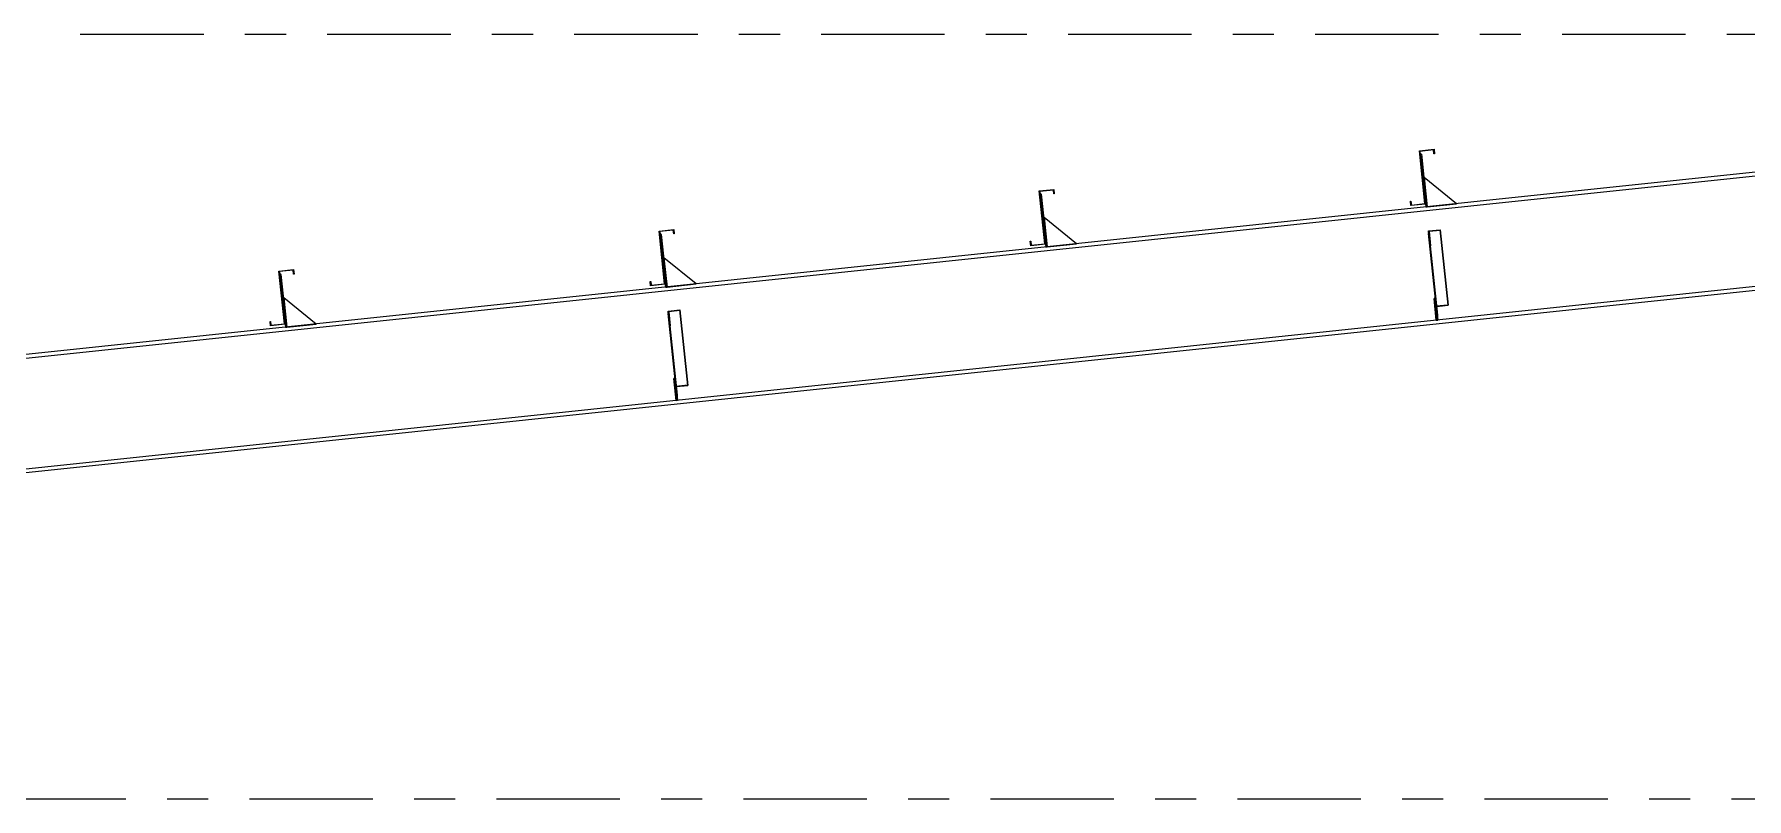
# Model space of a CAD drawing. Header units: millimetres. Extents: x -94 to 729, y -75 to 499.
# Drawn here: x 116.77 to 158.37, y 78.75 to 97.32 of the extents above; entities that cross this region are included whole.
import ezdxf

# ---------------------------------------------------------------- set-up
doc = ezdxf.new("R2010")
doc.units = ezdxf.units.MM
for name, pattern in [('XKITLINE00', [0]), ('XKITLINE02', [4, 2, -2]), ('XKITLINE03', [6, 3, -1, 1, -1])]:
    doc.linetypes.add(name, pattern=pattern)
doc.layers.add('Part', color=2, linetype='Continuous', lineweight=0)
doc.layers.add('S-grid', color=1, linetype='Continuous', lineweight=0)

# ---------------------------------------------------------------- blocks, each defined once
blk = doc.blocks.new('*A70')
at = {"layer": 'Part'}
blk.add_hatch(color=3, dxfattribs=at).paths.add_polyline_path([(132.17, 90.595), (132.454, 90.625), (132.456, 90.607), (132.186, 90.579), (132.222, 90.237), (132.208, 90.236)], flags=17)
blk = doc.blocks.new('*A71')
at = {"layer": 'Part'}
blk.add_hatch(color=3, dxfattribs=at).paths.add_polyline_path([(150.639, 92.543), (150.923, 92.573), (150.925, 92.555), (150.655, 92.527), (150.691, 92.185), (150.677, 92.184)], flags=17)
blk = doc.blocks.new('*A74')
at = {"layer": 'Part'}
blk.add_hatch(color=3, dxfattribs=at).paths.add_polyline_path([(122.718, 91.566), (123.073, 91.604), (123.084, 91.497), (123.071, 91.496), (123.061, 91.589), (122.732, 91.555), (122.867, 90.275), (122.512, 90.237), (122.5, 90.344), (122.513, 90.345), (122.523, 90.251), (122.853, 90.286)], flags=17)
blk = doc.blocks.new('*A75')
at = {"layer": 'Part'}
blk.add_hatch(color=3, dxfattribs=at).paths.add_polyline_path([(122.718, 91.566), (123.073, 91.604), (123.084, 91.497), (123.071, 91.496), (123.061, 91.589), (122.732, 91.555), (122.867, 90.275), (122.512, 90.237), (122.5, 90.344), (122.513, 90.345), (122.523, 90.251), (122.853, 90.286)], flags=17)
blk = doc.blocks.new('*A76')
at = {"layer": 'Part'}
blk.add_hatch(color=3, dxfattribs=at).paths.add_polyline_path([(131.952, 92.54), (132.307, 92.578), (132.319, 92.471), (132.306, 92.47), (132.296, 92.563), (131.966, 92.529), (132.101, 91.249), (131.746, 91.211), (131.735, 91.318), (131.748, 91.319), (131.758, 91.225), (132.087, 91.26)], flags=17)
blk = doc.blocks.new('*A77')
at = {"layer": 'Part'}
blk.add_hatch(color=3, dxfattribs=at).paths.add_polyline_path([(131.952, 92.54), (132.307, 92.578), (132.319, 92.471), (132.306, 92.47), (132.296, 92.563), (131.966, 92.529), (132.101, 91.249), (131.746, 91.211), (131.735, 91.318), (131.748, 91.319), (131.758, 91.225), (132.087, 91.26)], flags=17)
blk = doc.blocks.new('*A78')
at = {"layer": 'Part'}
blk.add_hatch(color=3, dxfattribs=at).paths.add_polyline_path([(141.187, 93.514), (141.542, 93.552), (141.553, 93.445), (141.54, 93.444), (141.53, 93.537), (141.201, 93.503), (141.336, 92.223), (140.981, 92.185), (140.969, 92.292), (140.982, 92.293), (140.992, 92.199), (141.322, 92.234)], flags=17)
blk = doc.blocks.new('*A79')
at = {"layer": 'Part'}
blk.add_hatch(color=3, dxfattribs=at).paths.add_polyline_path([(141.187, 93.514), (141.542, 93.552), (141.553, 93.445), (141.54, 93.444), (141.53, 93.537), (141.201, 93.503), (141.336, 92.223), (140.981, 92.185), (140.969, 92.292), (140.982, 92.293), (140.992, 92.199), (141.322, 92.234)], flags=17)
blk = doc.blocks.new('*A80')
at = {"layer": 'Part'}
blk.add_hatch(color=3, dxfattribs=at).paths.add_polyline_path([(150.421, 94.488), (150.776, 94.526), (150.788, 94.419), (150.775, 94.418), (150.765, 94.511), (150.435, 94.477), (150.57, 93.197), (150.215, 93.159), (150.204, 93.266), (150.217, 93.267), (150.227, 93.173), (150.556, 93.208)], flags=17)
blk = doc.blocks.new('*A81')
at = {"layer": 'Part'}
blk.add_hatch(color=3, dxfattribs=at).paths.add_polyline_path([(150.421, 94.488), (150.776, 94.526), (150.788, 94.419), (150.775, 94.418), (150.765, 94.511), (150.435, 94.477), (150.57, 93.197), (150.215, 93.159), (150.204, 93.266), (150.217, 93.267), (150.227, 93.173), (150.556, 93.208)], flags=17)
blk = doc.blocks.new('*A549')
at = {"layer": 'S-grid', "color": 1, "linetype": 'XKITLINE03', "lineweight": 0}
blk.add_line((117.889, 97.321), (262.825, 97.321), dxfattribs=at)
blk = doc.blocks.new('*A550')
at = {"layer": 'S-grid', "color": 1, "linetype": 'XKITLINE03', "lineweight": 0}
blk.add_line((-10, 78.75), (433.443, 78.75), dxfattribs=at)
blk = doc.blocks.new('*A598')
at = {"layer": 'Part', "color": 2, "linetype": 'XKITLINE00', "lineweight": 0}
for p, q in [((160.358, 94.157), (98.1, 87.59)), ((160.367, 94.065), (98.11, 87.498)), ((160.365, 94.086), (160.367, 94.065)), ((160.648, 91.408), (104.979, 85.536)), ((160.657, 91.316), (104.989, 85.444)), ((160.648, 91.408), (160.657, 91.316)), ((104.695, 85.506), (98.39, 84.841)), ((104.705, 85.414), (98.4, 84.749))]:
    blk.add_line(p, q, dxfattribs=at)
at = {"layer": 'Part', "color": 7, "linetype": 'XKITLINE02', "lineweight": 0}
for p, q in [((160.358, 94.157), (160.365, 94.086)), ((160.367, 94.065), (160.648, 91.408)), ((98.1, 87.59), (98.4, 84.749)), ((104.979, 85.536), (104.695, 85.506)), ((104.989, 85.444), (104.705, 85.414))]:
    blk.add_line(p, q, dxfattribs=at)
blk = doc.blocks.new('*A831')
at = {"layer": 'Part', "color": 2, "linetype": 'XKITLINE00', "lineweight": 0}
for p, q in [((150.421, 94.488), (150.776, 94.526)), ((150.556, 93.208), (150.421, 94.488)), ((150.765, 94.511), (150.435, 94.477)), ((150.435, 94.477), (150.57, 93.197)), ((150.775, 94.418), (150.765, 94.511)), ((150.776, 94.526), (150.788, 94.419)), ((150.788, 94.419), (150.775, 94.418)), ((150.204, 93.266), (150.217, 93.267)), ((150.215, 93.159), (150.204, 93.266)), ((150.57, 93.197), (150.215, 93.159)), ((150.217, 93.267), (150.227, 93.173)), ((150.227, 93.173), (150.556, 93.208))]:
    blk.add_line(p, q, dxfattribs=at)
blk = doc.blocks.new('*A841')
at = {"layer": 'Part', "color": 2, "linetype": 'XKITLINE00', "lineweight": 0}
for p, q in [((132.17, 90.595), (132.454, 90.625)), ((132.208, 90.236), (132.17, 90.595)), ((132.456, 90.607), (132.186, 90.579)), ((132.186, 90.579), (132.222, 90.237)), ((132.454, 90.625), (132.648, 88.791)), ((132.222, 90.237), (132.208, 90.236)), ((132.208, 90.236), (132.366, 88.739)), ((132.4, 88.55), (132.222, 90.237)), ((132.378, 88.763), (132.648, 88.791)), ((132.386, 88.548), (132.4, 88.55))]:
    blk.add_line(p, q, dxfattribs=at)
at = {"layer": 'Part', "color": 7, "linetype": 'XKITLINE02', "lineweight": 0}
for p, q in [((132.362, 88.773), (132.647, 88.803)), ((132.366, 88.739), (132.386, 88.548))]:
    blk.add_line(p, q, dxfattribs=at)
blk = doc.blocks.new('*A842')
at = {"layer": 'Part', "color": 7, "linetype": 'XKITLINE02', "lineweight": 0}
for p, q in [((132.386, 88.548), (132.17, 90.595)), ((132.4, 88.55), (132.186, 90.579)), ((132.648, 88.791), (132.454, 90.625)), ((132.362, 88.773), (132.647, 88.803)), ((132.378, 88.763), (132.648, 88.791)), ((132.386, 88.548), (132.4, 88.55))]:
    blk.add_line(p, q, dxfattribs=at)
blk = doc.blocks.new('*A843')
at = {"layer": 'Part', "color": 7, "linetype": 'XKITLINE02', "lineweight": 0}
for p, q in [((132.343, 88.961), (132.307, 88.958)), ((132.307, 88.958), (132.363, 88.425)), ((132.399, 88.429), (132.343, 88.961)), ((132.352, 88.531), (132.388, 88.535)), ((132.363, 88.425), (132.399, 88.429))]:
    blk.add_line(p, q, dxfattribs=at)
blk = doc.blocks.new('*A844')
at = {"layer": 'Part', "color": 2, "linetype": 'XKITLINE00', "lineweight": 0}
for p, q in [((132.009, 92.46), (131.974, 92.456)), ((132.144, 91.181), (132.009, 92.46)), ((132.101, 91.249), (132.109, 91.178))]:
    blk.add_line(p, q, dxfattribs=at)
at = {"layer": 'Part', "color": 7, "linetype": 'XKITLINE02', "lineweight": 0}
for p, q in [((131.974, 92.456), (132.101, 91.249)), ((132.109, 91.178), (132.144, 91.181))]:
    blk.add_line(p, q, dxfattribs=at)
blk = doc.blocks.new('*A845')
at = {"layer": 'Part', "color": 2, "linetype": 'XKITLINE00', "lineweight": 0}
for p, q in [((132.307, 88.958), (132.343, 88.961)), ((132.363, 88.425), (132.307, 88.958)), ((132.366, 88.739), (132.399, 88.429))]:
    blk.add_line(p, q, dxfattribs=at)
at = {"layer": 'Part', "color": 7, "linetype": 'XKITLINE02', "lineweight": 0}
for p, q in [((132.343, 88.961), (132.366, 88.739)), ((132.352, 88.531), (132.388, 88.535)), ((132.399, 88.429), (132.363, 88.425))]:
    blk.add_line(p, q, dxfattribs=at)
blk = doc.blocks.new('*A846')
at = {"layer": 'Part', "color": 2, "linetype": 'XKITLINE00', "lineweight": 0}
blk.add_line((132.855, 91.256), (132.069, 91.892), dxfattribs=at)
at = {"layer": 'Part', "color": 7, "linetype": 'XKITLINE02', "lineweight": 0}
for p, q in [((132.069, 91.892), (132.144, 91.181)), ((132.144, 91.181), (132.855, 91.256))]:
    blk.add_line(p, q, dxfattribs=at)
blk = doc.blocks.new('*A847')
at = {"layer": 'Part', "color": 7, "linetype": 'XKITLINE02', "lineweight": 0}
for p, q in [((150.812, 90.909), (150.776, 90.906)), ((150.776, 90.906), (150.832, 90.373)), ((150.868, 90.377), (150.812, 90.909)), ((150.821, 90.479), (150.857, 90.483)), ((150.832, 90.373), (150.868, 90.377))]:
    blk.add_line(p, q, dxfattribs=at)
blk = doc.blocks.new('*A848')
at = {"layer": 'Part', "color": 2, "linetype": 'XKITLINE00', "lineweight": 0}
for p, q in [((150.478, 94.408), (150.443, 94.404)), ((150.613, 93.129), (150.478, 94.408)), ((150.57, 93.197), (150.578, 93.126))]:
    blk.add_line(p, q, dxfattribs=at)
at = {"layer": 'Part', "color": 7, "linetype": 'XKITLINE02', "lineweight": 0}
for p, q in [((150.443, 94.404), (150.57, 93.197)), ((150.578, 93.126), (150.613, 93.129))]:
    blk.add_line(p, q, dxfattribs=at)
blk = doc.blocks.new('*A849')
at = {"layer": 'Part', "color": 2, "linetype": 'XKITLINE00', "lineweight": 0}
for p, q in [((150.776, 90.906), (150.812, 90.909)), ((150.832, 90.373), (150.776, 90.906)), ((150.835, 90.687), (150.868, 90.377))]:
    blk.add_line(p, q, dxfattribs=at)
at = {"layer": 'Part', "color": 7, "linetype": 'XKITLINE02', "lineweight": 0}
for p, q in [((150.812, 90.909), (150.835, 90.687)), ((150.821, 90.479), (150.857, 90.483)), ((150.868, 90.377), (150.832, 90.373))]:
    blk.add_line(p, q, dxfattribs=at)
blk = doc.blocks.new('*A850')
at = {"layer": 'Part', "color": 2, "linetype": 'XKITLINE00', "lineweight": 0}
blk.add_line((151.324, 93.204), (150.538, 93.84), dxfattribs=at)
at = {"layer": 'Part', "color": 7, "linetype": 'XKITLINE02', "lineweight": 0}
for p, q in [((150.538, 93.84), (150.613, 93.129)), ((150.613, 93.129), (151.324, 93.204))]:
    blk.add_line(p, q, dxfattribs=at)
blk = doc.blocks.new('*A851')
at = {"layer": 'Part', "color": 2, "linetype": 'XKITLINE00', "lineweight": 0}
for p, q in [((141.244, 93.434), (141.208, 93.43)), ((141.379, 92.155), (141.244, 93.434)), ((141.336, 92.223), (141.343, 92.152))]:
    blk.add_line(p, q, dxfattribs=at)
at = {"layer": 'Part', "color": 7, "linetype": 'XKITLINE02', "lineweight": 0}
for p, q in [((141.208, 93.43), (141.336, 92.223)), ((141.343, 92.152), (141.379, 92.155))]:
    blk.add_line(p, q, dxfattribs=at)
blk = doc.blocks.new('*A852')
at = {"layer": 'Part', "color": 2, "linetype": 'XKITLINE00', "lineweight": 0}
blk.add_line((142.089, 92.23), (141.304, 92.866), dxfattribs=at)
at = {"layer": 'Part', "color": 7, "linetype": 'XKITLINE02', "lineweight": 0}
for p, q in [((141.304, 92.866), (141.379, 92.155)), ((141.379, 92.155), (142.089, 92.23))]:
    blk.add_line(p, q, dxfattribs=at)
blk = doc.blocks.new('*A853')
at = {"layer": 'Part', "color": 7, "linetype": 'XKITLINE02', "lineweight": 0}
for p, q in [((150.855, 90.496), (150.639, 92.543)), ((150.869, 90.498), (150.655, 92.527)), ((151.117, 90.739), (150.923, 92.573)), ((150.831, 90.721), (151.116, 90.751)), ((150.847, 90.711), (151.117, 90.739)), ((150.855, 90.496), (150.869, 90.498))]:
    blk.add_line(p, q, dxfattribs=at)
blk = doc.blocks.new('*A854')
at = {"layer": 'Part', "color": 2, "linetype": 'XKITLINE00', "lineweight": 0}
for p, q in [((150.639, 92.543), (150.923, 92.573)), ((150.677, 92.184), (150.639, 92.543)), ((150.925, 92.555), (150.655, 92.527)), ((150.655, 92.527), (150.691, 92.185)), ((150.923, 92.573), (151.117, 90.739)), ((150.691, 92.185), (150.677, 92.184)), ((150.677, 92.184), (150.835, 90.687)), ((150.869, 90.498), (150.691, 92.185)), ((150.847, 90.711), (151.117, 90.739)), ((150.855, 90.496), (150.869, 90.498))]:
    blk.add_line(p, q, dxfattribs=at)
at = {"layer": 'Part', "color": 7, "linetype": 'XKITLINE02', "lineweight": 0}
for p, q in [((150.831, 90.721), (151.116, 90.751)), ((150.835, 90.687), (150.855, 90.496))]:
    blk.add_line(p, q, dxfattribs=at)
blk = doc.blocks.new('*A871')
at = {"layer": 'Part', "color": 2, "linetype": 'XKITLINE00', "lineweight": 0}
for p, q in [((122.718, 91.566), (123.073, 91.604)), ((122.853, 90.286), (122.718, 91.566)), ((123.061, 91.589), (122.732, 91.555)), ((122.732, 91.555), (122.867, 90.275)), ((123.071, 91.496), (123.061, 91.589)), ((123.073, 91.604), (123.084, 91.497)), ((123.084, 91.497), (123.071, 91.496)), ((122.5, 90.344), (122.513, 90.345)), ((122.512, 90.237), (122.5, 90.344)), ((122.867, 90.275), (122.512, 90.237)), ((122.513, 90.345), (122.523, 90.251)), ((122.523, 90.251), (122.853, 90.286))]:
    blk.add_line(p, q, dxfattribs=at)
blk = doc.blocks.new('*A872')
at = {"layer": 'Part', "color": 2, "linetype": 'XKITLINE00', "lineweight": 0}
for p, q in [((122.718, 91.566), (123.073, 91.604)), ((122.853, 90.286), (122.718, 91.566)), ((123.061, 91.589), (122.732, 91.555)), ((122.732, 91.555), (122.867, 90.275)), ((123.071, 91.496), (123.061, 91.589)), ((123.073, 91.604), (123.084, 91.497)), ((123.084, 91.497), (123.071, 91.496)), ((122.5, 90.344), (122.513, 90.345)), ((122.512, 90.237), (122.5, 90.344)), ((122.867, 90.275), (122.512, 90.237)), ((122.513, 90.345), (122.523, 90.251)), ((122.523, 90.251), (122.853, 90.286))]:
    blk.add_line(p, q, dxfattribs=at)
blk = doc.blocks.new('*A873')
at = {"layer": 'Part', "color": 2, "linetype": 'XKITLINE00', "lineweight": 0}
blk.add_line((123.62, 90.282), (122.835, 90.918), dxfattribs=at)
at = {"layer": 'Part', "color": 7, "linetype": 'XKITLINE02', "lineweight": 0}
for p, q in [((122.835, 90.918), (122.91, 90.207)), ((122.91, 90.207), (123.62, 90.282))]:
    blk.add_line(p, q, dxfattribs=at)
blk = doc.blocks.new('*A874')
at = {"layer": 'Part', "color": 2, "linetype": 'XKITLINE00', "lineweight": 0}
for p, q in [((122.775, 91.486), (122.739, 91.482)), ((122.91, 90.207), (122.775, 91.486)), ((122.867, 90.275), (122.874, 90.204))]:
    blk.add_line(p, q, dxfattribs=at)
at = {"layer": 'Part', "color": 7, "linetype": 'XKITLINE02', "lineweight": 0}
for p, q in [((122.739, 91.482), (122.867, 90.275)), ((122.874, 90.204), (122.91, 90.207))]:
    blk.add_line(p, q, dxfattribs=at)
blk = doc.blocks.new('*A875')
at = {"layer": 'Part', "color": 2, "linetype": 'XKITLINE00', "lineweight": 0}
for p, q in [((131.952, 92.54), (132.307, 92.578)), ((132.087, 91.26), (131.952, 92.54)), ((132.296, 92.563), (131.966, 92.529)), ((131.966, 92.529), (132.101, 91.249)), ((132.306, 92.47), (132.296, 92.563)), ((132.319, 92.471), (132.306, 92.47)), ((132.307, 92.578), (132.319, 92.471)), ((131.735, 91.318), (131.748, 91.319)), ((131.746, 91.211), (131.735, 91.318)), ((132.101, 91.249), (131.746, 91.211)), ((131.748, 91.319), (131.758, 91.225)), ((131.758, 91.225), (132.087, 91.26))]:
    blk.add_line(p, q, dxfattribs=at)
blk = doc.blocks.new('*A876')
at = {"layer": 'Part', "color": 2, "linetype": 'XKITLINE00', "lineweight": 0}
for p, q in [((131.952, 92.54), (132.307, 92.578)), ((132.087, 91.26), (131.952, 92.54)), ((132.296, 92.563), (131.966, 92.529)), ((131.966, 92.529), (132.101, 91.249)), ((132.306, 92.47), (132.296, 92.563)), ((132.319, 92.471), (132.306, 92.47)), ((132.307, 92.578), (132.319, 92.471)), ((131.735, 91.318), (131.748, 91.319)), ((131.746, 91.211), (131.735, 91.318)), ((132.101, 91.249), (131.746, 91.211)), ((131.748, 91.319), (131.758, 91.225)), ((131.758, 91.225), (132.087, 91.26))]:
    blk.add_line(p, q, dxfattribs=at)
blk = doc.blocks.new('*A877')
at = {"layer": 'Part', "color": 2, "linetype": 'XKITLINE00', "lineweight": 0}
for p, q in [((141.187, 93.514), (141.542, 93.552)), ((141.322, 92.234), (141.187, 93.514)), ((141.53, 93.537), (141.201, 93.503)), ((141.201, 93.503), (141.336, 92.223)), ((141.54, 93.444), (141.53, 93.537)), ((141.553, 93.445), (141.54, 93.444)), ((141.542, 93.552), (141.553, 93.445)), ((140.969, 92.292), (140.982, 92.293)), ((140.981, 92.185), (140.969, 92.292)), ((141.336, 92.223), (140.981, 92.185)), ((140.982, 92.293), (140.992, 92.199)), ((140.992, 92.199), (141.322, 92.234))]:
    blk.add_line(p, q, dxfattribs=at)
blk = doc.blocks.new('*A878')
at = {"layer": 'Part', "color": 2, "linetype": 'XKITLINE00', "lineweight": 0}
for p, q in [((141.187, 93.514), (141.542, 93.552)), ((141.322, 92.234), (141.187, 93.514)), ((141.53, 93.537), (141.201, 93.503)), ((141.201, 93.503), (141.336, 92.223)), ((141.54, 93.444), (141.53, 93.537)), ((141.553, 93.445), (141.54, 93.444)), ((141.542, 93.552), (141.553, 93.445)), ((140.969, 92.292), (140.982, 92.293)), ((140.981, 92.185), (140.969, 92.292)), ((141.336, 92.223), (140.981, 92.185)), ((140.982, 92.293), (140.992, 92.199)), ((140.992, 92.199), (141.322, 92.234))]:
    blk.add_line(p, q, dxfattribs=at)
blk = doc.blocks.new('*A879')
at = {"layer": 'Part', "color": 2, "linetype": 'XKITLINE00', "lineweight": 0}
for p, q in [((150.421, 94.488), (150.776, 94.526)), ((150.556, 93.208), (150.421, 94.488)), ((150.765, 94.511), (150.435, 94.477)), ((150.435, 94.477), (150.57, 93.197)), ((150.775, 94.418), (150.765, 94.511)), ((150.776, 94.526), (150.788, 94.419)), ((150.788, 94.419), (150.775, 94.418)), ((150.204, 93.266), (150.217, 93.267)), ((150.215, 93.159), (150.204, 93.266)), ((150.57, 93.197), (150.215, 93.159)), ((150.217, 93.267), (150.227, 93.173)), ((150.227, 93.173), (150.556, 93.208))]:
    blk.add_line(p, q, dxfattribs=at)

msp = doc.modelspace()

# ---------------------------------------------------------------- block references
at = {"lineweight": 0}
for name in ['*A549', '*A80', '*A81', '*A831', '*A879', '*A598', '*A848', '*A850', '*A78', '*A79', '*A877', '*A878', '*A851', '*A852', '*A76', '*A77', '*A875', '*A876', '*A844', '*A71', '*A853', '*A854', '*A74', '*A75', '*A871', '*A872', '*A846', '*A874', '*A873', '*A847', '*A849', '*A70', '*A841', '*A842', '*A843', '*A845', '*A550']:
    msp.add_blockref(name, (0, 0), dxfattribs=at)

doc.saveas('drawing.dxf')
